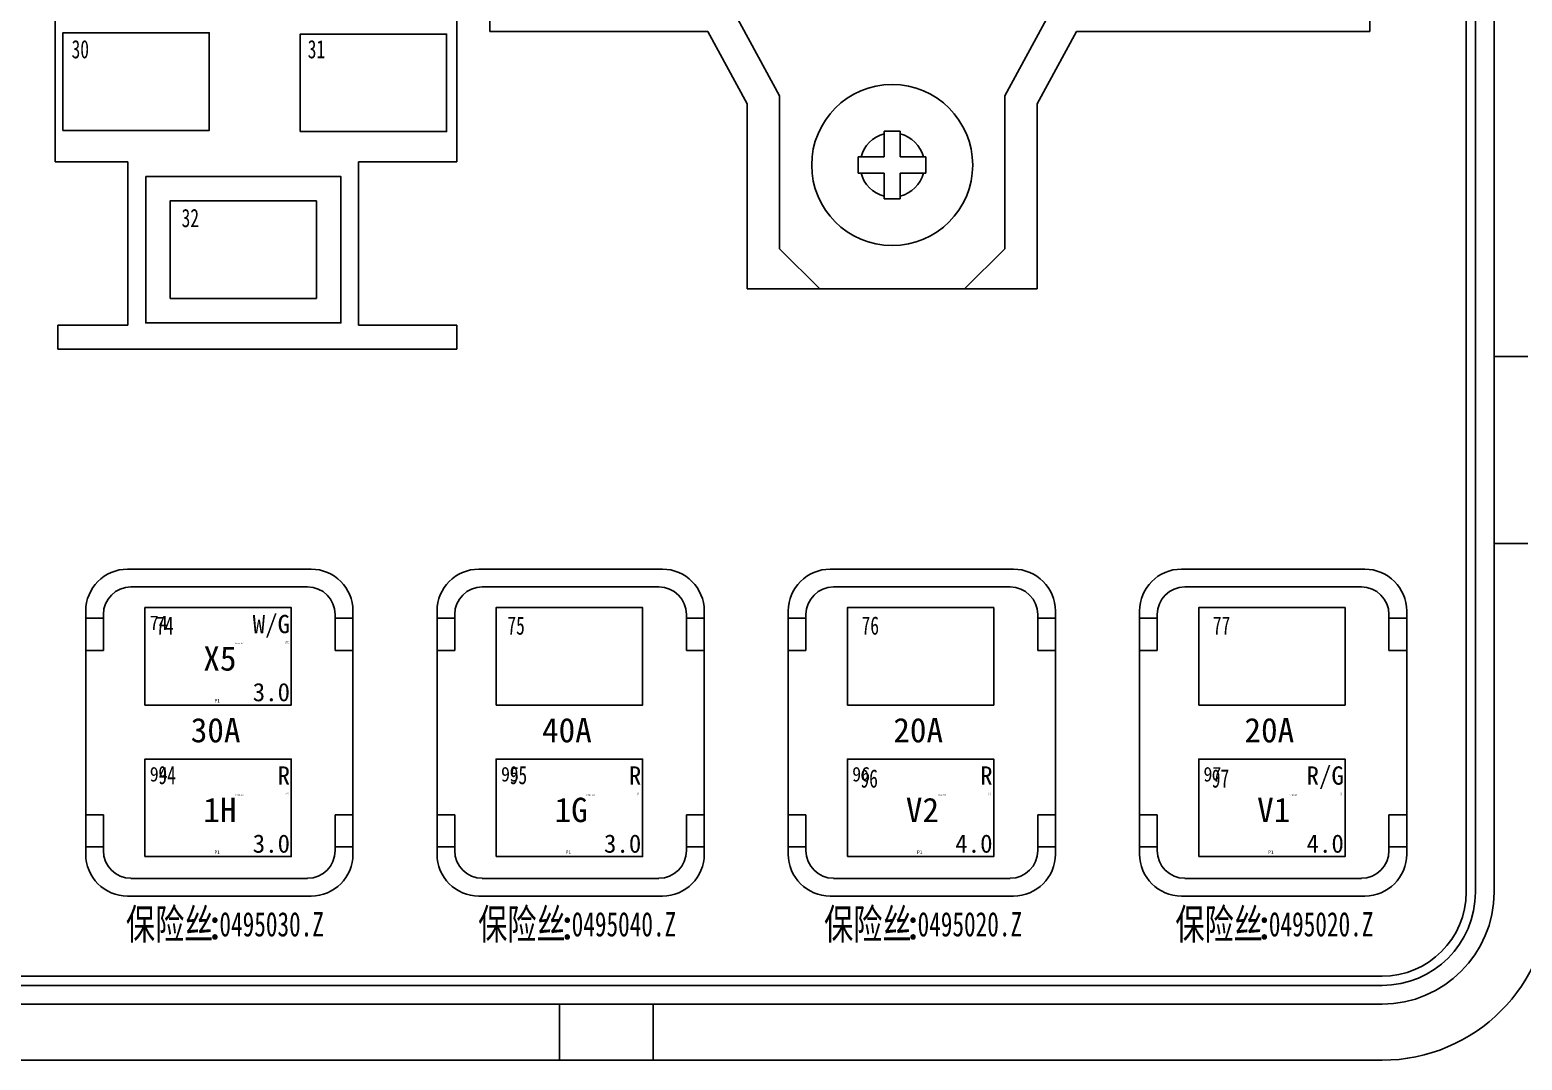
# Model space of a CAD drawing. Header units: millimetres. Extents: x -2653 to 6698, y -4403 to -42.
# Drawn here: x -521 to -398.7, y -960.7 to -876.2 of the extents above; entities that cross this region are included whole.
import ezdxf
from ezdxf.enums import TextEntityAlignment as Align

# ---------------------------------------------------------------- set-up
doc = ezdxf.new("R2010")
doc.units = ezdxf.units.MM
doc.header["$MEASUREMENT"] = 0
for name, color, linetype in [('文字', 3, 'Continuous'), ('轮廓线', 7, 'Continuous'), ('附件-供应商', 43, 'Continuous'), ('附件-名称', 53, 'Continuous'), ('附件-数量', 21, 'Continuous'), ('附件-编码', 52, 'Continuous')]:
    doc.layers.add(name, color=color, linetype=linetype)
for name, color, linetype, plot in [('附件-不打印', 2, 'Continuous', False), ('隐藏-剥皮长度', 2, 'Continuous', False), ('隐藏-加余量', 1, 'Continuous', False), ('隐藏-备注', 1, 'Continuous', False), ('隐藏-孔位', 1, 'Continuous', False), ('隐藏-对应端子', 2, 'Continuous', False), ('隐藏-规格', 1, 'Continuous', False), ('隐藏-辅助信息', 3, 'Continuous', False), ('隐藏-防水栓', 2, 'Continuous', False)]:
    doc.layers.add(name, color=color, linetype=linetype, plot=plot)
doc.styles.add('CL', font='', dxfattribs={"height": 2})
doc.styles.get("Standard").update_dxf_attribs({"font": 'txt', "bigfont": 'gbcbig.shx'})
doc.styles.add('灯泡', font='', dxfattribs={"width": 0.7})
doc.styles.get('CL').set_extended_font_data('SimSun')
doc.styles.get('灯泡').set_extended_font_data('NSimSun')

# ---------------------------------------------------------------- blocks, each defined once
blk = doc.blocks.new('BX22012-1成')
at = {"color": 0, "lineweight": -3}
for p, q in [((1204.68, 284), (1204.68, 76.12)), ((1205.45, 284), (1205.45, 76.11)), ((1206.98, 284), (1206.98, 76.12)), ((1124.63, 146.69), (1124.63, 250.31)), ((1196.8, 221.27), (1196.8, 146.69)), ((1089.21, 120.63), (1121.94, 120.63)), ((1197.79, 69.24), (863.72, 69.24)), ((1197.79, 68.47), (863.72, 68.47)), ((1197.79, 66.94), (863.72, 66.94)), ((1130.36, 62.34), (1066, 62.34)), ((1138.02, 62.34), (1197.79, 62.34))]:
    blk.add_line(p, q, dxfattribs=at)
at = {"color": 0, "lineweight": -3, "ltscale": 0.225181}
for p, q in [((1148.39, 141.41), (1144.1, 149.33)), ((1166.87, 141.41), (1171.16, 149.33))]:
    blk.add_line(p, q, dxfattribs=at)
at = {"color": 0, "lineweight": -3, "ltscale": 0.323399}
for p, q in [((1089, 136), (1089, 148.94)), ((1121.94, 148.94), (1121.94, 136))]:
    blk.add_line(p, q, dxfattribs=at)
at = {"color": 0, "lineweight": -3, "ltscale": 0.44744}
blk.add_line((1142.52, 146.69), (1124.63, 146.69), dxfattribs=at)
at = {"color": 0, "lineweight": -3, "ltscale": 0.169144}
for p, q in [((1145.75, 140.74), (1142.52, 146.69)), ((1172.73, 146.69), (1169.51, 140.74))]:
    blk.add_line(p, q, dxfattribs=at)
at = {"color": 0, "lineweight": -3, "ltscale": 0.447441}
blk.add_line((1196.8, 146.69), (1172.73, 146.69), dxfattribs=at)
at = {"color": 0, "lineweight": -3, "ltscale": 0.379273}
for p, q in [((1145.75, 125.57), (1145.75, 140.74)), ((1169.51, 125.57), (1169.51, 140.74))]:
    blk.add_line(p, q, dxfattribs=at)
at = {"color": 0, "lineweight": -3, "ltscale": 0.313499}
for p, q in [((1148.39, 141.41), (1148.39, 128.87)), ((1166.87, 128.87), (1166.87, 141.41))]:
    blk.add_line(p, q, dxfattribs=at)
at = {"color": 0, "lineweight": -3, "ltscale": 0.032999}
for p, q in [((1158.29, 138.51), (1156.97, 138.51)), ((1156.97, 132.96), (1158.29, 132.96)), ((1113.42, 94.61), (1113.42, 95.93)), ((1142.22, 94.61), (1142.22, 95.93)), ((1171.02, 94.61), (1171.02, 95.93)), ((1199.82, 94.61), (1199.82, 95.93))]:
    blk.add_line(p, q, dxfattribs=at)
at = {"color": 0, "lineweight": -3, "ltscale": 0.005395}
for p, q in [((1156.97, 138.51), (1156.97, 138.29)), ((1158.29, 138.29), (1158.29, 138.51))]:
    blk.add_line(p, q, dxfattribs=at)
at = {"color": 0, "lineweight": -3, "ltscale": 0.047404}
for p, q in [((1156.97, 136.39), (1156.97, 138.29)), ((1158.29, 138.29), (1158.29, 136.39)), ((1158.29, 136.39), (1160.18, 136.39)), ((1156.97, 133.18), (1156.97, 135.07)), ((1160.18, 135.07), (1158.29, 135.07)), ((1158.29, 135.07), (1158.29, 133.18))]:
    blk.add_line(p, q, dxfattribs=at)
at = {"color": 0, "lineweight": -3, "ltscale": 0.18975}
for p, q in [((1089, 136), (1094.97, 136)), ((1094.97, 122.61), (1089.21, 122.61))]:
    blk.add_line(p, q, dxfattribs=at)
at = {"color": 0, "lineweight": -3, "ltscale": 0.33495}
for p, q in [((1094.97, 136), (1094.97, 122.61)), ((1113.88, 136), (1113.88, 122.61))]:
    blk.add_line(p, q, dxfattribs=at)
at = {"color": 0, "lineweight": -3, "ltscale": 0.2508}
for p, q in [((1113.88, 136), (1121.94, 136)), ((1121.94, 122.61), (1113.88, 122.61))]:
    blk.add_line(p, q, dxfattribs=at)
at = {"color": 0, "lineweight": -3, "ltscale": 0.0165}
for p, q in [((1154.85, 135.73), (1154.85, 136.39)), ((1160.4, 135.73), (1160.4, 136.39)), ((1154.85, 135.07), (1154.85, 135.73)), ((1160.4, 135.07), (1160.4, 135.73))]:
    blk.add_line(p, q, dxfattribs=at)
at = {"color": 0, "lineweight": -3, "ltscale": 0.005396}
for p, q in [((1154.85, 136.39), (1155.07, 136.39)), ((1160.4, 136.39), (1160.18, 136.39)), ((1155.07, 135.07), (1154.85, 135.07)), ((1160.18, 135.07), (1160.4, 135.07)), ((1156.97, 133.18), (1156.97, 132.96)), ((1158.29, 133.18), (1158.29, 132.96))]:
    blk.add_line(p, q, dxfattribs=at)
at = {"color": 0, "lineweight": -3, "ltscale": 0.047406}
for p, q in [((1155.07, 136.39), (1156.97, 136.39)), ((1156.97, 135.07), (1155.07, 135.07))]:
    blk.add_line(p, q, dxfattribs=at)
at = {"color": 0, "lineweight": -3, "ltscale": 0.116673}
blk.add_line((1151.69, 125.57), (1148.39, 128.87), dxfattribs=at)
at = {"color": 0, "lineweight": -3, "ltscale": 0.116674}
blk.add_line((1163.57, 125.57), (1166.87, 128.87), dxfattribs=at)
at = {"color": 0, "lineweight": -3, "ltscale": 0.1485}
for p, q in [((1145.75, 125.57), (1151.69, 125.57)), ((1163.57, 125.57), (1169.51, 125.57))]:
    blk.add_line(p, q, dxfattribs=at)
at = {"color": 0, "lineweight": -3, "ltscale": 0.296999}
blk.add_line((1151.69, 125.57), (1163.57, 125.57), dxfattribs=at)
at = {"color": 0, "lineweight": -3, "ltscale": 0.0495}
for p, q in [((1089.21, 122.61), (1089.21, 120.63)), ((1121.94, 122.61), (1121.94, 120.63))]:
    blk.add_line(p, q, dxfattribs=at)
at = {"color": 0, "lineweight": -3, "ltscale": 0.060811}
for p, q in [((1206.98, 120.03), (1209.74, 120.03)), ((1206.98, 104.71), (1209.74, 104.71))]:
    blk.add_line(p, q, dxfattribs=at)
at = {"color": 0, "lineweight": -3, "ltscale": 0.376201}
for p, q in [((1109.99, 102.6), (1094.94, 102.6)), ((1138.79, 102.6), (1123.74, 102.6)), ((1167.58, 102.6), (1152.54, 102.6)), ((1196.38, 102.6), (1181.34, 102.6)), ((1094.94, 75.8), (1109.99, 75.8)), ((1123.74, 75.8), (1138.79, 75.8)), ((1152.54, 75.8), (1167.58, 75.8)), ((1181.34, 75.8), (1196.38, 75.8))]:
    blk.add_line(p, q, dxfattribs=at)
at = {"color": 0, "lineweight": -3, "ltscale": 0.361996}
for p, q in [((1109.7, 101.15), (1095.22, 101.15)), ((1138.5, 101.15), (1124.02, 101.15)), ((1167.3, 101.15), (1152.82, 101.15)), ((1196.1, 101.15), (1181.62, 101.15)), ((1095.22, 77.25), (1109.7, 77.25)), ((1124.02, 77.25), (1138.5, 77.25)), ((1152.82, 77.25), (1167.3, 77.25)), ((1181.62, 77.25), (1196.1, 77.25))]:
    blk.add_line(p, q, dxfattribs=at)
at = {"color": 0, "lineweight": -3, "ltscale": 0.014851}
for p, q in [((1091.51, 99.17), (1091.51, 98.57)), ((1113.42, 98.57), (1113.42, 99.17)), ((1120.31, 99.17), (1120.31, 98.57)), ((1142.22, 98.57), (1142.22, 99.17)), ((1149.1, 99.17), (1149.1, 98.57)), ((1171.02, 98.57), (1171.02, 99.17)), ((1177.9, 99.17), (1177.9, 98.57)), ((1199.82, 98.57), (1199.82, 99.17))]:
    blk.add_line(p, q, dxfattribs=at)
at = {"color": 0, "lineweight": -3, "ltscale": 0.066}
for p, q in [((1091.51, 95.93), (1091.51, 98.57)), ((1092.96, 95.93), (1092.96, 98.57)), ((1111.97, 95.93), (1111.97, 98.57)), ((1113.42, 95.93), (1113.42, 98.57)), ((1120.31, 95.93), (1120.31, 98.57)), ((1121.76, 95.93), (1121.76, 98.57)), ((1140.77, 95.93), (1140.77, 98.57)), ((1142.22, 95.93), (1142.22, 98.57)), ((1149.1, 95.93), (1149.1, 98.57)), ((1150.56, 95.93), (1150.56, 98.57)), ((1169.56, 95.93), (1169.56, 98.57)), ((1171.02, 95.93), (1171.02, 98.57)), ((1177.9, 95.93), (1177.9, 98.57)), ((1179.36, 95.93), (1179.36, 98.57)), ((1198.36, 95.93), (1198.36, 98.57)), ((1199.82, 95.93), (1199.82, 98.57)), ((1091.51, 82.47), (1091.51, 79.83)), ((1092.96, 82.47), (1092.96, 79.83)), ((1111.97, 82.47), (1111.97, 79.83)), ((1113.42, 82.47), (1113.42, 79.83)), ((1120.31, 82.47), (1120.31, 79.83)), ((1121.76, 82.47), (1121.76, 79.83)), ((1140.77, 82.47), (1140.77, 79.83)), ((1142.22, 82.47), (1142.22, 79.83)), ((1149.1, 82.47), (1149.1, 79.83)), ((1150.56, 82.47), (1150.56, 79.83)), ((1169.56, 82.47), (1169.56, 79.83)), ((1171.02, 82.47), (1171.02, 79.83)), ((1177.9, 82.47), (1177.9, 79.83)), ((1179.36, 82.47), (1179.36, 79.83)), ((1198.36, 82.47), (1198.36, 79.83)), ((1199.82, 82.47), (1199.82, 79.83))]:
    blk.add_line(p, q, dxfattribs=at)
at = {"color": 0, "lineweight": -3, "ltscale": 0.036301}
for p, q in [((1091.51, 98.57), (1092.96, 98.57)), ((1120.31, 98.57), (1121.76, 98.57)), ((1149.1, 98.57), (1150.56, 98.57)), ((1177.9, 98.57), (1179.36, 98.57)), ((1091.51, 95.93), (1092.96, 95.93)), ((1120.31, 95.93), (1121.76, 95.93)), ((1149.1, 95.93), (1150.56, 95.93)), ((1177.9, 95.93), (1179.36, 95.93)), ((1092.96, 82.47), (1091.51, 82.47)), ((1121.76, 82.47), (1120.31, 82.47)), ((1150.56, 82.47), (1149.1, 82.47)), ((1179.36, 82.47), (1177.9, 82.47)), ((1092.96, 79.83), (1091.51, 79.83)), ((1121.76, 79.83), (1120.31, 79.83)), ((1150.56, 79.83), (1149.1, 79.83)), ((1179.36, 79.83), (1177.9, 79.83))]:
    blk.add_line(p, q, dxfattribs=at)
at = {"color": 0, "lineweight": -3, "ltscale": 0.007748}
for p, q in [((1092.96, 98.88), (1092.96, 98.57)), ((1111.97, 98.57), (1111.97, 98.88)), ((1121.76, 98.88), (1121.76, 98.57)), ((1140.77, 98.57), (1140.77, 98.88)), ((1150.56, 98.88), (1150.56, 98.57)), ((1169.56, 98.57), (1169.56, 98.88)), ((1179.36, 98.88), (1179.36, 98.57)), ((1198.36, 98.57), (1198.36, 98.88)), ((1092.96, 79.83), (1092.96, 79.52)), ((1111.97, 79.52), (1111.97, 79.83)), ((1121.76, 79.83), (1121.76, 79.52)), ((1140.77, 79.52), (1140.77, 79.83)), ((1150.56, 79.83), (1150.56, 79.52)), ((1169.56, 79.52), (1169.56, 79.83)), ((1179.36, 79.83), (1179.36, 79.52)), ((1198.36, 79.52), (1198.36, 79.83))]:
    blk.add_line(p, q, dxfattribs=at)
at = {"color": 0, "lineweight": -3, "ltscale": 0.036299}
for p, q in [((1111.97, 98.57), (1113.42, 98.57)), ((1140.77, 98.57), (1142.22, 98.57)), ((1169.56, 98.57), (1171.02, 98.57)), ((1198.36, 98.57), (1199.82, 98.57)), ((1111.97, 95.93), (1113.42, 95.93)), ((1140.77, 95.93), (1142.22, 95.93)), ((1169.56, 95.93), (1171.02, 95.93)), ((1198.36, 95.93), (1199.82, 95.93)), ((1113.42, 82.47), (1111.97, 82.47)), ((1142.22, 82.47), (1140.77, 82.47)), ((1171.02, 82.47), (1169.56, 82.47)), ((1199.82, 82.47), (1198.36, 82.47)), ((1113.42, 79.83), (1111.97, 79.83)), ((1142.22, 79.83), (1140.77, 79.83)), ((1171.02, 79.83), (1169.56, 79.83)), ((1199.82, 79.83), (1198.36, 79.83))]:
    blk.add_line(p, q, dxfattribs=at)
at = {"color": 0, "lineweight": -3, "ltscale": 0.3036}
for p, q in [((1091.51, 95.93), (1091.51, 83.79)), ((1120.31, 95.93), (1120.31, 83.79)), ((1149.1, 95.93), (1149.1, 83.79)), ((1177.9, 95.93), (1177.9, 83.79))]:
    blk.add_line(p, q, dxfattribs=at)
at = {"color": 0, "lineweight": -3, "ltscale": 0.303601}
for p, q in [((1113.42, 82.47), (1113.42, 94.61)), ((1142.22, 82.47), (1142.22, 94.61)), ((1171.02, 82.47), (1171.02, 94.61)), ((1199.82, 82.47), (1199.82, 94.61))]:
    blk.add_line(p, q, dxfattribs=at)
at = {"color": 0, "lineweight": -3, "ltscale": 0.033}
for p, q in [((1091.51, 83.79), (1091.51, 82.47)), ((1120.31, 83.79), (1120.31, 82.47)), ((1149.1, 83.79), (1149.1, 82.47)), ((1177.9, 83.79), (1177.9, 82.47))]:
    blk.add_line(p, q, dxfattribs=at)
at = {"color": 0, "lineweight": -3, "ltscale": 0.01485}
for p, q in [((1091.51, 79.83), (1091.51, 79.23)), ((1113.42, 79.23), (1113.42, 79.83)), ((1120.31, 79.83), (1120.31, 79.23)), ((1142.22, 79.23), (1142.22, 79.83)), ((1149.1, 79.83), (1149.1, 79.23)), ((1171.02, 79.23), (1171.02, 79.83)), ((1177.9, 79.83), (1177.9, 79.23)), ((1199.82, 79.23), (1199.82, 79.83))]:
    blk.add_line(p, q, dxfattribs=at)
at = {"color": 0, "lineweight": -3, "ltscale": 0.101351}
for p, q in [((1130.36, 66.94), (1130.36, 62.34)), ((1138.02, 62.34), (1138.02, 66.94))]:
    blk.add_line(p, q, dxfattribs=at)
at = {"color": 0, "lineweight": -3, "ltscale": 0.168918}
blk.add_line((1138.02, 62.34), (1130.36, 62.34), dxfattribs=at)
at = {"color": 0, "lineweight": -3}
for points in [[(1089.64, 138.57), (1101.64, 138.57), (1101.64, 146.57), (1089.64, 146.57)], [(1109.1, 138.47), (1121.1, 138.47), (1121.1, 146.47), (1109.1, 146.47)], [(1098.43, 124.79), (1110.43, 124.79), (1110.43, 132.79), (1098.43, 132.79)], [(1096.36, 91.45), (1108.36, 91.45), (1108.36, 99.45), (1096.36, 99.45)], [(1125.16, 91.45), (1137.16, 91.45), (1137.16, 99.45), (1125.16, 99.45)], [(1153.96, 91.45), (1165.96, 91.45), (1165.96, 99.45), (1153.96, 99.45)], [(1182.76, 91.45), (1194.76, 91.45), (1194.76, 99.45), (1182.76, 99.45)], [(1096.36, 79.03), (1108.36, 79.03), (1108.36, 87.03), (1096.36, 87.03)], [(1125.16, 79.03), (1137.16, 79.03), (1137.16, 87.03), (1125.16, 87.03)], [(1153.96, 79.03), (1165.96, 79.03), (1165.96, 87.03), (1153.96, 87.03)], [(1182.76, 79.03), (1194.76, 79.03), (1194.76, 87.03), (1182.76, 87.03)]]:
    blk.add_lwpolyline(points, close=True, dxfattribs=at)
blk.add_lwpolyline([(1096.43, 134.79), (1112.43, 134.79), (1112.43, 122.79), (1096.43, 122.79)], close=True)
blk.add_circle((1157.63, 135.73), 6.6, dxfattribs=at)
for centre, radius, start, end in [((1157.63, 135.73), 2.64, 104.4775, 165.5225), ((1157.63, 135.73), 2.64, 14.4775, 75.5225), ((1157.63, 135.73), 2.64, 194.4775, 255.5225), ((1157.63, 135.73), 2.64, 284.4775, 345.5225), ((1094.94, 99.17), 3.43, 90, 180), ((1109.99, 99.17), 3.43, 0, 90), ((1123.74, 99.17), 3.43, 90, 180), ((1138.79, 99.17), 3.43, 0, 90), ((1152.54, 99.17), 3.43, 90, 180), ((1167.58, 99.17), 3.43, 0, 90), ((1181.34, 99.17), 3.43, 90, 180), ((1196.38, 99.17), 3.43, 0, 90), ((1095.22, 98.88), 2.26, 90, 180), ((1109.7, 98.88), 2.26, 0, 90), ((1124.02, 98.88), 2.26, 90, 180), ((1138.5, 98.88), 2.26, 0, 90), ((1152.82, 98.88), 2.26, 90, 180), ((1167.3, 98.88), 2.26, 0, 90), ((1181.62, 98.88), 2.26, 90, 180), ((1196.1, 98.88), 2.26, 0, 90), ((1094.94, 79.23), 3.43, 180, 270), ((1095.22, 79.52), 2.26, 180, 270), ((1109.7, 79.52), 2.26, 270, 0), ((1109.99, 79.23), 3.43, 270, 0), ((1123.74, 79.23), 3.43, 180, 270), ((1124.02, 79.52), 2.26, 180, 270), ((1138.5, 79.52), 2.26, 270, 0), ((1138.79, 79.23), 3.43, 270, 0), ((1152.54, 79.23), 3.43, 180, 270), ((1152.82, 79.52), 2.26, 180, 270), ((1167.3, 79.52), 2.26, 270, 0), ((1167.58, 79.23), 3.43, 270, 0), ((1181.34, 79.23), 3.43, 180, 270), ((1181.62, 79.52), 2.26, 180, 270), ((1196.1, 79.52), 2.26, 270, 0), ((1196.38, 79.23), 3.43, 270, 0), ((1197.79, 76.13), 13.79, 270, 0), ((1197.79, 76.13), 9.19, 270, 0), ((1197.79, 76.13), 7.66, 270, 0), ((1197.79, 76.13), 6.9, 270, 0)]:
    blk.add_arc(centre, radius, start, end, dxfattribs=at)
at = {"color": 0, "lineweight": -3, "char_height": 1.5, "width": 3.6791, "attachment_point": 1, "style": '灯泡'}
for s, insert in [('30', (1090.35, 145.98)), ('31', (1109.71, 145.98)), ('32', (1099.37, 132.14)), ('74', (1097.28, 98.73)), ('75', (1126.08, 98.73)), ('76', (1155.12, 98.73)), ('77', (1183.92, 98.73)), ('94', (1097.47, 86.47)), ('95', (1126.27, 86.47)), ('96', (1155.03, 86.19)), ('97', (1183.83, 86.19))]:
    blk.add_mtext(s, dxfattribs=dict(at, insert=insert))
blk = doc.blocks.new('电线2')
at = {"layer": '轮廓线', "color": 7, "style": 'CL', "flags": 4}
for tag, p in [('颜色', (5.88, 2.8)), ('线径', (5.88, -2.78))]:
    blk.add_attdef(tag, text='', height=1.5, dxfattribs=at).set_placement(p, align=Align.MIDDLE_RIGHT)
blk.add_attdef('线号', text='', height=2, dxfattribs=at).set_placement((0.13, -0.02), align=Align.MIDDLE_CENTER)
at = {"layer": '隐藏-剥皮长度', "color": 2, "style": 'CL', "width": 0.9, "flags": 4}
blk.add_attdef('剥皮', text='', height=0.1, dxfattribs=at).set_placement((5.74, 1.22), align=Align.MIDDLE_RIGHT)
at = {"layer": '隐藏-加余量', "color": 1, "style": 'CL', "width": 0.9, "flags": 4}
blk.add_attdef('加余量', text='', height=0.1, dxfattribs=at).set_placement((5.74, 1.36), align=Align.MIDDLE_RIGHT)
at = {"layer": '隐藏-备注', "color": 1, "style": 'CL', "width": 0.9, "flags": 5}
blk.add_attdef('备注', text='', height=0.1, dxfattribs=at).set_placement((3.7, -1.38), align=Align.MIDDLE_CENTER)
at = {"layer": '隐藏-孔位', "color": 6, "style": 'CL', "width": 0.9, "flags": 4}
blk.add_attdef('孔位', text='', height=1.2, dxfattribs=at).set_placement((-5.62, 2.91), align=Align.MIDDLE_LEFT)
at = {"layer": '隐藏-对应端子', "color": 2, "style": 'CL', "width": 0.9, "flags": 4}
blk.add_attdef('对应簧片', text='', height=0.1, dxfattribs=at).set_placement((2.06, 1.21), align=Align.MIDDLE_RIGHT)
at = {"layer": '隐藏-规格', "color": 1, "style": 'CL', "width": 0.9, "flags": 5}
blk.add_attdef('规格', text='', height=0.2, dxfattribs=at).set_placement((5.74, -1.39), align=Align.MIDDLE_RIGHT)
at = {"layer": '隐藏-辅助信息', "color": 3, "style": 'CL', "width": 0.9, "flags": 5}
for tag, p in [('供方编码', (3.7, 1.24)), ('编码', (3.7, 1.37))]:
    blk.add_attdef(tag, text='', height=0.1, dxfattribs=at).set_placement(p, align=Align.MIDDLE_CENTER)
at = {"layer": '隐藏-辅助信息', "color": 2, "style": 'CL', "width": 0.9, "flags": 5}
for tag, p in [('辅助', (3.7, 1.51)), ('标识管', (3.7, -1.14))]:
    blk.add_attdef(tag, text='', height=0.1, dxfattribs=at).set_placement(p, align=Align.MIDDLE_CENTER)
at = {"layer": '隐藏-辅助信息', "color": 3, "style": 'CL', "width": 0.9, "flags": 5}
for tag, p in [('线种', (2.06, -1.26)), ('工位', (2.06, -1.38))]:
    blk.add_attdef(tag, text='', height=0.1, dxfattribs=at).set_placement(p, align=Align.MIDDLE_RIGHT)
at = {"layer": '隐藏-辅助信息', "color": 1, "style": 'CL', "width": 0.9, "flags": 5}
blk.add_attdef('选项', text='', height=0.1, dxfattribs=at).set_placement((3.7, -1.26), align=Align.MIDDLE_CENTER)
at = {"layer": '隐藏-辅助信息', "color": 4, "style": 'CL', "width": 0.9, "flags": 4}
blk.add_attdef('位置', text='', height=0.3, dxfattribs=at).set_placement((-0.09, -3.49), align=Align.MIDDLE_CENTER)
at = {"layer": '隐藏-防水栓', "color": 2, "style": 'CL', "width": 0.9, "flags": 4}
blk.add_attdef('防水栓', text='', height=0.1, dxfattribs=at).set_placement((2.06, 1.36), align=Align.MIDDLE_RIGHT)
blk = doc.blocks.new('附件')
at = {"layer": '文字', "color": 3, "style": 'CL'}
blk.add_text(':', height=2.5, dxfattribs=at).set_placement((-3.79, -0.38), align=Align.MIDDLE_CENTER)
at = {"layer": '附件-不打印', "color": 3, "style": 'CL', "width": 0.7, "flags": 5}
for tag, p in [('范围', (-8.49, -1.32)), ('工位', (-6.9, -1.32)), ('位置', (-5.31, -1.32)), ('供方编码', (-8.49, -1.62))]:
    blk.add_attdef(tag, text='', height=0.2, dxfattribs=at).set_placement(p, align=Align.MIDDLE_CENTER)
at = {"layer": '附件-不打印', "color": 1, "style": 'CL'}
for tag, width, flags, p in [('单位', 0.6, 1, (-3.72, -1.32)), ('选项', 0.7, 13, (-6.9, -1.62)), ('备注', 0.7, 5, (-5.31, -1.62)), ('规格', 0.7, 5, (-3.72, -1.62))]:
    blk.add_attdef(tag, text='', height=0.2, dxfattribs=dict(at, width=width, flags=flags)).set_placement(p, align=Align.MIDDLE_CENTER)
at = {"layer": '附件-供应商', "color": 3, "style": 'CL', "width": 0.7, "flags": 8}
blk.add_attdef('供应商', text='', height=2.5, dxfattribs=at).set_placement((-13.4, -0.42), align=Align.MIDDLE_RIGHT)
at = {"layer": '附件-名称', "color": 3, "style": 'CL', "width": 0.7, "flags": 4}
blk.add_attdef('名称', text='', height=2.5, dxfattribs=at).set_placement((-3.92, -0.38), align=Align.MIDDLE_RIGHT)
at = {"layer": '附件-数量', "color": 2, "style": 'CL', "width": 0.7, "flags": 2}
blk.add_attdef('*', text='', height=1, dxfattribs=at).set_placement((15.72, -0.38), align=Align.MIDDLE_CENTER)
at = {"layer": '附件-数量', "color": 2, "style": 'CL', "width": 0.7, "flags": 4}
blk.add_attdef('数量', text='', height=1.2, dxfattribs=at).set_placement((16.07, -0.38), align=Align.MIDDLE_LEFT)
at = {"layer": '附件-编码', "color": 2, "style": 'CL', "width": 0.7, "flags": 4}
blk.add_attdef('编码', text='', height=2.5, dxfattribs=at).set_placement((-3.65, -0.38), align=Align.MIDDLE_LEFT)

msp = doc.modelspace()

# ---------------------------------------------------------------- block references
msp.add_blockref('BX22012-1成', (-1607.93, -1023.02))
at = {"lineweight": -3}
ref = msp.add_blockref('电线2', (-505.55, -927.72), dxfattribs=at)
ref.add_attrib('线号', 'X5', dxfattribs={"layer": '轮廓线', "color": 7, "height": 2, "style": 'CL'}).set_placement((-505.42, -927.74), align=Align.MIDDLE_CENTER)
ref.add_attrib('线径', '3.0', dxfattribs={"layer": '轮廓线', "color": 7, "height": 1.5, "style": 'CL'}).set_placement((-499.67, -930.5), align=Align.MIDDLE_RIGHT)
ref.add_attrib('颜色', 'W/G', dxfattribs={"layer": '轮廓线', "color": 7, "height": 1.5, "style": 'CL'}).set_placement((-499.67, -924.92), align=Align.MIDDLE_RIGHT)
ref.add_attrib('孔位', '74', dxfattribs={"layer": '隐藏-孔位', "color": 6, "height": 1.2, "style": 'CL', "width": 0.9}).set_placement((-511.17, -924.82), align=Align.MIDDLE_LEFT)
ref.add_attrib('剥皮', '5.0', dxfattribs={"layer": '隐藏-剥皮长度', "color": 2, "height": 0.1, "style": 'CL', "width": 0.9}).set_placement((-499.81, -926.5), align=Align.MIDDLE_RIGHT)
ref.add_attrib('对应簧片', 'DJ611-A6C', dxfattribs={"layer": '隐藏-对应端子', "color": 2, "height": 0.1, "style": 'CL', "width": 0.9}).set_placement((-503.49, -926.51), align=Align.MIDDLE_RIGHT)
ref.add_attrib('加余量', '100', dxfattribs={"layer": '隐藏-加余量', "color": 1, "height": 0.1, "style": 'CL', "width": 0.9}).set_placement((-499.81, -926.36), align=Align.MIDDLE_RIGHT)
ref.add_attrib('位置', 'P1', dxfattribs={"layer": '隐藏-辅助信息', "color": 4, "height": 0.3, "style": 'CL', "width": 0.9}).set_placement((-505.64, -931.21), align=Align.MIDDLE_CENTER)
ref = msp.add_blockref('电线2', (-505.55, -940.14), dxfattribs=at)
ref.add_attrib('线号', '1H', dxfattribs={"layer": '轮廓线', "color": 7, "height": 2, "style": 'CL'}).set_placement((-505.42, -940.16), align=Align.MIDDLE_CENTER)
ref.add_attrib('线径', '3.0', dxfattribs={"layer": '轮廓线', "color": 7, "height": 1.5, "style": 'CL'}).set_placement((-499.67, -942.92), align=Align.MIDDLE_RIGHT)
ref.add_attrib('颜色', 'R', dxfattribs={"layer": '轮廓线', "color": 7, "height": 1.5, "style": 'CL'}).set_placement((-499.67, -937.34), align=Align.MIDDLE_RIGHT)
ref.add_attrib('孔位', '94', dxfattribs={"layer": '隐藏-孔位', "color": 6, "height": 1.2, "style": 'CL', "width": 0.9}).set_placement((-511.17, -937.23), align=Align.MIDDLE_LEFT)
ref.add_attrib('剥皮', '5.0', dxfattribs={"layer": '隐藏-剥皮长度', "color": 2, "height": 0.1, "style": 'CL', "width": 0.9}).set_placement((-499.81, -938.92), align=Align.MIDDLE_RIGHT)
ref.add_attrib('对应簧片', 'DJ611-A6D', dxfattribs={"layer": '隐藏-对应端子', "color": 2, "height": 0.1, "style": 'CL', "width": 0.9}).set_placement((-503.49, -938.93), align=Align.MIDDLE_RIGHT)
ref.add_attrib('加余量', '200', dxfattribs={"layer": '隐藏-加余量', "color": 1, "height": 0.1, "style": 'CL', "width": 0.9}).set_placement((-499.81, -938.78), align=Align.MIDDLE_RIGHT)
ref.add_attrib('位置', 'P1', dxfattribs={"layer": '隐藏-辅助信息', "color": 4, "height": 0.3, "style": 'CL', "width": 0.9}).set_placement((-505.64, -943.63), align=Align.MIDDLE_CENTER)
ref = msp.add_blockref('电线2', (-476.75, -940.14), dxfattribs=at)
ref.add_attrib('线号', '1G', dxfattribs={"layer": '轮廓线', "color": 7, "height": 2, "style": 'CL'}).set_placement((-476.62, -940.16), align=Align.MIDDLE_CENTER)
ref.add_attrib('线径', '3.0', dxfattribs={"layer": '轮廓线', "color": 7, "height": 1.5, "style": 'CL'}).set_placement((-470.87, -942.92), align=Align.MIDDLE_RIGHT)
ref.add_attrib('颜色', 'R', dxfattribs={"layer": '轮廓线', "color": 7, "height": 1.5, "style": 'CL'}).set_placement((-470.87, -937.34), align=Align.MIDDLE_RIGHT)
ref.add_attrib('孔位', '95', dxfattribs={"layer": '隐藏-孔位', "color": 6, "height": 1.2, "style": 'CL', "width": 0.9}).set_placement((-482.37, -937.23), align=Align.MIDDLE_LEFT)
ref.add_attrib('剥皮', '5.0', dxfattribs={"layer": '隐藏-剥皮长度', "color": 2, "height": 0.1, "style": 'CL', "width": 0.9}).set_placement((-471.01, -938.92), align=Align.MIDDLE_RIGHT)
ref.add_attrib('对应簧片', 'DJ611-A6D', dxfattribs={"layer": '隐藏-对应端子', "color": 2, "height": 0.1, "style": 'CL', "width": 0.9}).set_placement((-474.69, -938.93), align=Align.MIDDLE_RIGHT)
ref.add_attrib('加余量', '200', dxfattribs={"layer": '隐藏-加余量', "color": 1, "height": 0.1, "style": 'CL', "width": 0.9}).set_placement((-471.01, -938.78), align=Align.MIDDLE_RIGHT)
ref.add_attrib('位置', 'P1', dxfattribs={"layer": '隐藏-辅助信息', "color": 4, "height": 0.3, "style": 'CL', "width": 0.9}).set_placement((-476.84, -943.63), align=Align.MIDDLE_CENTER)
ref = msp.add_blockref('电线2', (-447.95, -940.14), dxfattribs=at)
ref.add_attrib('线号', 'V2', dxfattribs={"layer": '轮廓线', "color": 7, "height": 2, "style": 'CL'}).set_placement((-447.82, -940.16), align=Align.MIDDLE_CENTER)
ref.add_attrib('线径', '4.0', dxfattribs={"layer": '轮廓线', "color": 7, "height": 1.5, "style": 'CL'}).set_placement((-442.07, -942.92), align=Align.MIDDLE_RIGHT)
ref.add_attrib('颜色', 'R', dxfattribs={"layer": '轮廓线', "color": 7, "height": 1.5, "style": 'CL'}).set_placement((-442.07, -937.34), align=Align.MIDDLE_RIGHT)
ref.add_attrib('孔位', '96', dxfattribs={"layer": '隐藏-孔位', "color": 6, "height": 1.2, "style": 'CL', "width": 0.9}).set_placement((-453.58, -937.23), align=Align.MIDDLE_LEFT)
ref.add_attrib('剥皮', '5.0', dxfattribs={"layer": '隐藏-剥皮长度', "color": 2, "height": 0.1, "style": 'CL', "width": 0.9}).set_placement((-442.21, -938.92), align=Align.MIDDLE_RIGHT)
ref.add_attrib('对应簧片', 'DJ611-A6D', dxfattribs={"layer": '隐藏-对应端子', "color": 2, "height": 0.1, "style": 'CL', "width": 0.9}).set_placement((-445.9, -938.93), align=Align.MIDDLE_RIGHT)
ref.add_attrib('加余量', '200', dxfattribs={"layer": '隐藏-加余量', "color": 1, "height": 0.1, "style": 'CL', "width": 0.9}).set_placement((-442.21, -938.78), align=Align.MIDDLE_RIGHT)
ref.add_attrib('位置', 'P1', dxfattribs={"layer": '隐藏-辅助信息', "color": 4, "height": 0.3, "style": 'CL', "width": 0.9}).set_placement((-448.04, -943.63), align=Align.MIDDLE_CENTER)
ref = msp.add_blockref('电线2', (-419.15, -940.14), dxfattribs=at)
ref.add_attrib('线号', 'V1', dxfattribs={"layer": '轮廓线', "color": 7, "height": 2, "style": 'CL'}).set_placement((-419.02, -940.16), align=Align.MIDDLE_CENTER)
ref.add_attrib('线径', '4.0', dxfattribs={"layer": '轮廓线', "color": 7, "height": 1.5, "style": 'CL'}).set_placement((-413.27, -942.92), align=Align.MIDDLE_RIGHT)
ref.add_attrib('颜色', 'R/G', dxfattribs={"layer": '轮廓线', "color": 7, "height": 1.5, "style": 'CL'}).set_placement((-413.27, -937.34), align=Align.MIDDLE_RIGHT)
ref.add_attrib('孔位', '97', dxfattribs={"layer": '隐藏-孔位', "color": 6, "height": 1.2, "style": 'CL', "width": 0.9}).set_placement((-424.78, -937.23), align=Align.MIDDLE_LEFT)
ref.add_attrib('剥皮', '5.0', dxfattribs={"layer": '隐藏-剥皮长度', "color": 2, "height": 0.1, "style": 'CL', "width": 0.9}).set_placement((-413.41, -938.92), align=Align.MIDDLE_RIGHT)
ref.add_attrib('对应簧片', 'DJ611-A6D', dxfattribs={"layer": '隐藏-对应端子', "color": 2, "height": 0.1, "style": 'CL', "width": 0.9}).set_placement((-417.1, -938.93), align=Align.MIDDLE_RIGHT)
ref.add_attrib('加余量', '200', dxfattribs={"layer": '隐藏-加余量', "color": 1, "height": 0.1, "style": 'CL', "width": 0.9}).set_placement((-413.41, -938.78), align=Align.MIDDLE_RIGHT)
ref.add_attrib('位置', 'P1', dxfattribs={"layer": '隐藏-辅助信息', "color": 4, "height": 0.3, "style": 'CL', "width": 0.9}).set_placement((-419.25, -943.63), align=Align.MIDDLE_CENTER)
ref = msp.add_blockref('附件', (-502.04, -949.14))
ref.add_attrib('名称', '保险丝', dxfattribs={"layer": '附件-名称', "color": 3, "height": 2.5, "style": 'CL', "width": 0.7, "flags": 4}).set_placement((-505.96, -949.53), align=Align.MIDDLE_RIGHT)
ref.add_attrib('编码', '0495030.Z', dxfattribs={"layer": '附件-编码', "color": 2, "height": 2, "style": 'CL', "width": 0.7, "flags": 4}).set_placement((-505.46, -949.53), align=Align.MIDDLE_LEFT)
ref = msp.add_blockref('附件', (-473.15, -949.14))
ref.add_attrib('名称', '保险丝', dxfattribs={"layer": '附件-名称', "color": 3, "height": 2.5, "style": 'CL', "width": 0.7, "flags": 4}).set_placement((-477.08, -949.53), align=Align.MIDDLE_RIGHT)
ref.add_attrib('编码', '0495040.Z', dxfattribs={"layer": '附件-编码', "color": 2, "height": 2, "style": 'CL', "width": 0.7, "flags": 4}).set_placement((-476.58, -949.53), align=Align.MIDDLE_LEFT)
ref = msp.add_blockref('附件', (-444.8, -949.14))
ref.add_attrib('名称', '保险丝', dxfattribs={"layer": '附件-名称', "color": 3, "height": 2.5, "style": 'CL', "width": 0.7, "flags": 4}).set_placement((-448.72, -949.53), align=Align.MIDDLE_RIGHT)
ref.add_attrib('编码', '0495020.Z', dxfattribs={"layer": '附件-编码', "color": 2, "height": 2, "style": 'CL', "width": 0.7, "flags": 4}).set_placement((-448.22, -949.53), align=Align.MIDDLE_LEFT)
ref = msp.add_blockref('附件', (-416, -949.14))
ref.add_attrib('名称', '保险丝', dxfattribs={"layer": '附件-名称', "color": 3, "height": 2.5, "style": 'CL', "width": 0.7, "flags": 4}).set_placement((-419.92, -949.53), align=Align.MIDDLE_RIGHT)
ref.add_attrib('编码', '0495020.Z', dxfattribs={"layer": '附件-编码', "color": 2, "height": 2, "style": 'CL', "width": 0.7, "flags": 4}).set_placement((-419.42, -949.53), align=Align.MIDDLE_LEFT)

# ---------------------------------------------------------------- texts
at = {"layer": '文字', "lineweight": -3, "char_height": 2, "width": 4.24, "attachment_point": 1}
for s, insert in [('{\\fSimSun|b0|i0|c134|p2;30A}', (-507.81, -932.62)), ('{\\fSimSun|b0|i0|c134|p2;40A}', (-479.01, -932.62)), ('{\\fSimSun|b0|i0|c134|p2;20A}', (-450.21, -932.62)), ('{\\fSimSun|b0|i0|c134|p2;20A}', (-421.42, -932.62))]:
    msp.add_mtext(s, dxfattribs=dict(at, insert=insert))

doc.saveas('drawing.dxf')
